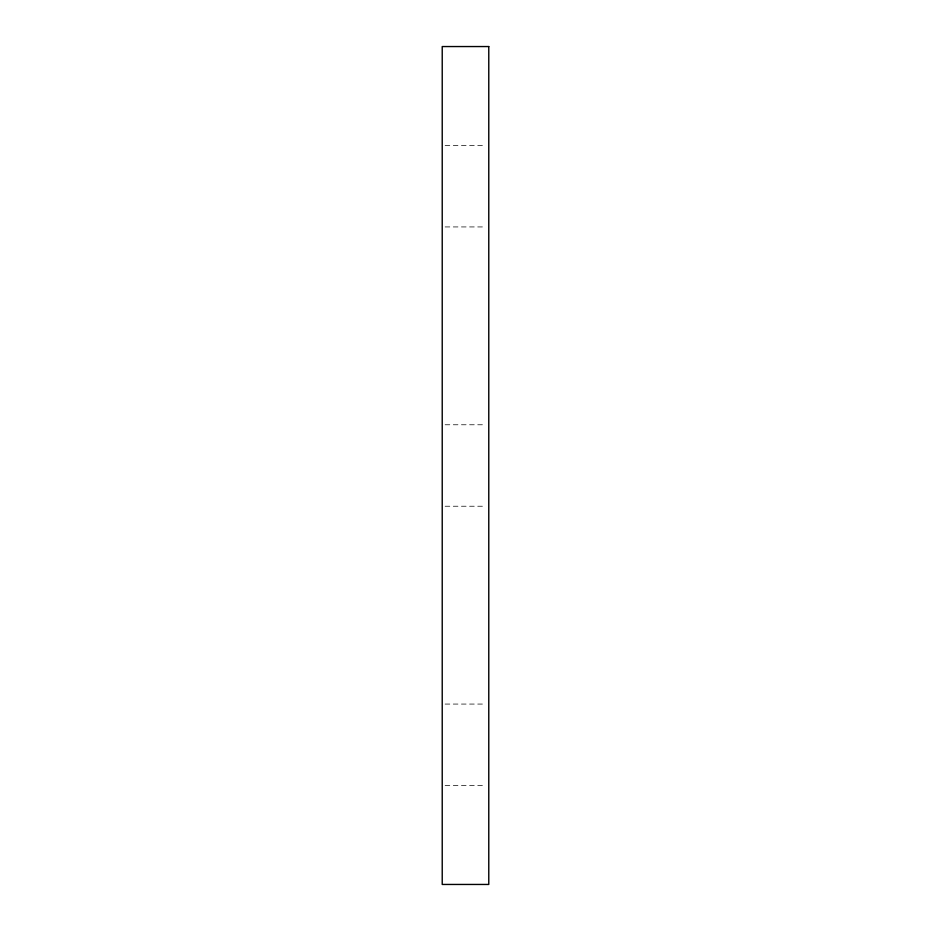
<?xml version="1.0" encoding="UTF-8"?>
<svg xmlns="http://www.w3.org/2000/svg" width="931" height="931" viewBox="0 0 931 931"><rect width="100%" height="100%" fill="white"/><g stroke="black" fill="none" stroke-linecap="round" stroke-linejoin="round"><path stroke-width="0.7" stroke-dasharray="4.66 3.49" d="M445.134 145.469L485.866 145.469M445.134 226.931L485.866 226.931M445.134 424.769L485.866 424.769M445.134 506.231L485.866 506.231M445.134 704.069L485.866 704.069M445.134 785.531L485.866 785.531"/><path stroke-width="1.4" d="M488.775 46.55L442.225 46.55L442.225 884.45L488.775 884.45L488.775 46.55"/></g></svg>
